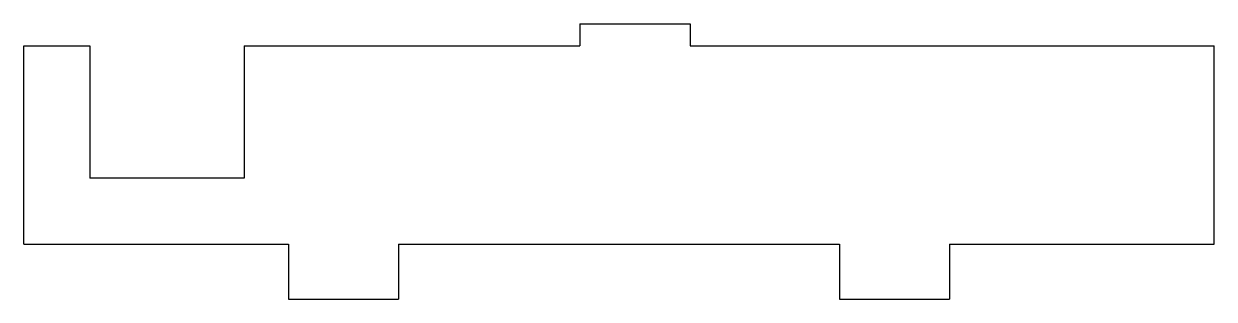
# Model space of a CAD drawing. Header units: millimetres. Extents: x 0 to 108, y -5 to 20.
import ezdxf

# ---------------------------------------------------------------- set-up
doc = ezdxf.new("R2010")
doc.units = ezdxf.units.MM

msp = doc.modelspace()

# ---------------------------------------------------------------- linework, layer by layer
at = {"color": 7, "linetype": 'Continuous', "lineweight": 25}
for p, q in [((50.45, 20), (60.45, 20)), ((50.45, 20), (50.45, 18)), ((60.45, 20), (60.45, 18)), ((0, 18), (6, 18)), ((0, 0), (0, 18)), ((6, 18), (6, 6)), ((20, 18), (50.45, 18)), ((20, 18), (20, 6)), ((60.45, 18), (108, 18)), ((108, 0), (108, 18)), ((20, 6), (6, 6)), ((0, 0), (24, 0)), ((24, 0), (24, -5)), ((34, 0), (34, -5)), ((34, 0), (74, 0)), ((74, 0), (74, -5)), ((84, 0), (84, -5)), ((84, 0), (108, 0)), ((24, -5), (34, -5)), ((74, -5), (84, -5))]:
    msp.add_line(p, q, dxfattribs=at)

doc.saveas('drawing.dxf')
